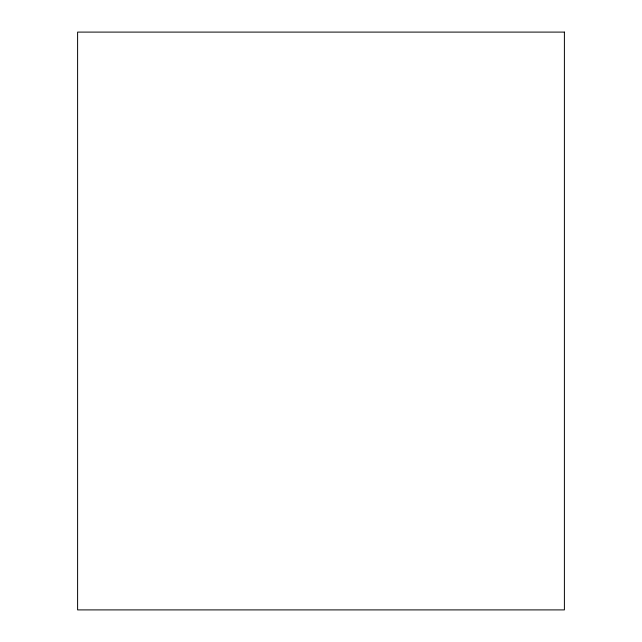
<?xml version="1.0" encoding="UTF-8"?>
<svg xmlns="http://www.w3.org/2000/svg" width="642" height="642" viewBox="0 0 642 642"><rect width="100%" height="100%" fill="white"/><g stroke="black" fill="none" stroke-linecap="round" stroke-linejoin="round"><path stroke-width="0.96" d="M564.398 32.1L77.602 32.1L77.602 609.9L564.398 609.9L564.398 32.1"/></g></svg>
